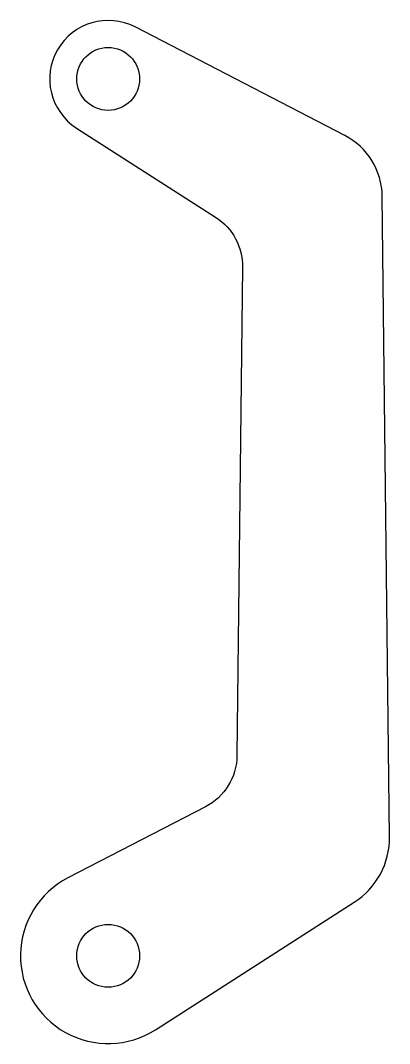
# Model space of a CAD drawing. Header units: millimetres. Extents: x -28 to -2.8, y 103.7 to 173.7.
import ezdxf

# ---------------------------------------------------------------- set-up
doc = ezdxf.new("R2010")
doc.units = ezdxf.units.MM
doc.layers.get('0').update_dxf_attribs({"linetype": 'CONTINUOUS'})

msp = doc.modelspace()

# ---------------------------------------------------------------- linework, layer by layer
msp.add_lwpolyline([(-12.834, 156.827), (-13.215, 123.406, -0.277351), (-15.378, 119.899), (-24.785, 115.035, 1.047522), (-18.791, 104.654), (-5.196, 113.368, 0.258592), (-2.779, 117.848), (-3.279, 161.676, 0.277351), (-5.847, 165.842), (-20.192, 173.258, 0.954634), (-24.187, 166.338), (-14.675, 160.24, -0.258592)], format="xyb", close=True)
for centre in [(-22.029, 169.705), (-22.029, 109.705)]:
    msp.add_circle(centre, 2.15)

doc.saveas('drawing.dxf')
